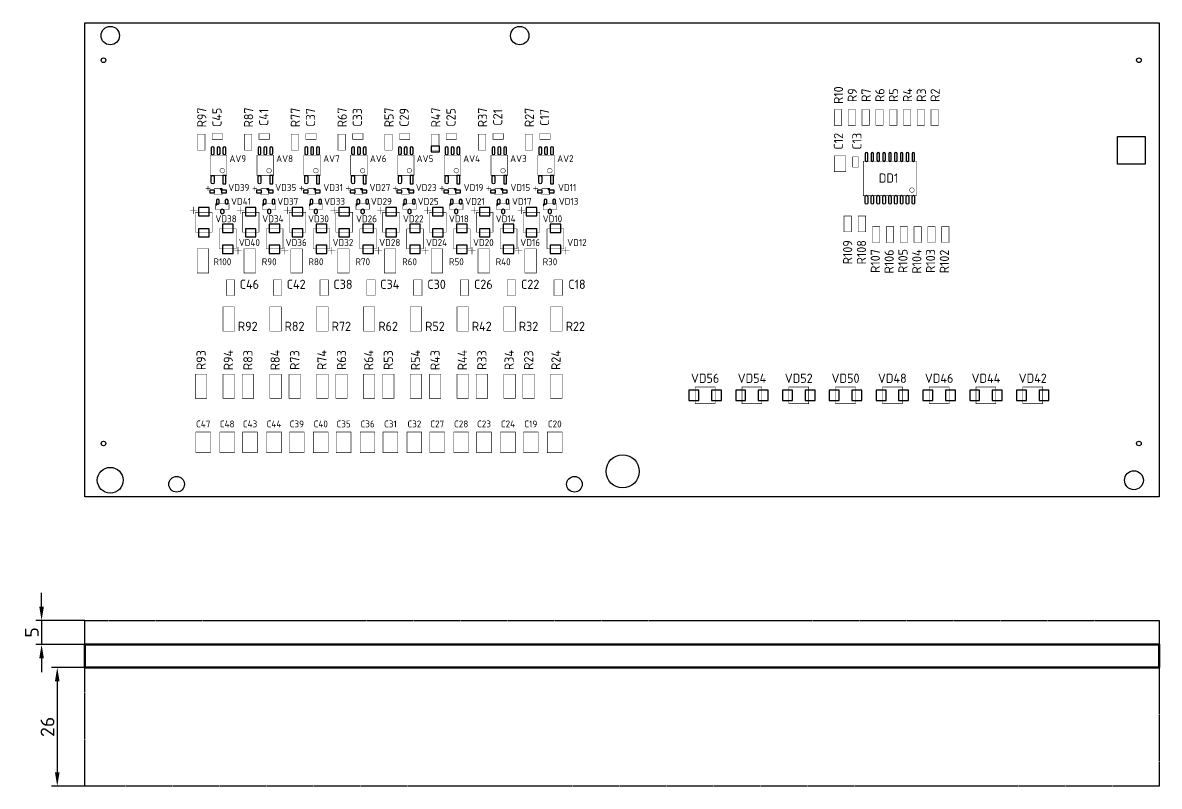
# Model space of a CAD drawing. Header units: millimetres. Extents: x -16 to 800, y -58 to 679.
# Drawn here: x 318.9 to 565.7, y -58 to 107.7 of the extents above; entities that cross this region are included whole.
import ezdxf
from ezdxf.enums import TextEntityAlignment as Align

# ---------------------------------------------------------------- set-up
doc = ezdxf.new("R2010")
doc.units = ezdxf.units.MM
doc.linetypes.add('Тип линии1', pattern=[10, 5, 0, 5])
for name, color, linetype in [('BG_OUTLINE', 7, 'Continuous'), ('PG_ASSEMBLY_BOTTOM', 7, 'Continuous'), ('PIN_BOTTOM', 7, 'Continuous'), ('RD_ASSEMBLY_BOTTOM', 7, 'Continuous'), ('РАЗМЕРЫ', 7, 'Continuous')]:
    doc.layers.add(name, color=color, linetype=linetype)
doc.styles.get("Standard").update_dxf_attribs({"font": 'txt.shx'})
doc.styles.add('ГОСТ 2.304', font='CS_Gost2304.shx')
doc.dimstyles.new('ЕСКД', dxfattribs={"dimscale": 0, "dimtxt": 3, "dimasz": 3, "dimexe": 1.25, "dimexo": 0, "dimtad": 1, "dimtoh": 1, "dimdec": 3, "dimrnd": 0.5, "dimtxsty": 'ГОСТ 2.304', "dimcen": 5, "dimadec": 3, "dimazin": 2, "dimtfac": 0.75, "dimtdec": 4, "dimtmove": 1, "dimatfit": 3, "dimfxl": 1, "dimtolj": 1, "dimarcsym": 0})

# ---------------------------------------------------------------- blocks, each defined once
blk = doc.blocks.new('*D427')
at = {"layer": 'Defpoints', "color": 0}
for p in [(332.4, -22), (323, -27.2), (332.4, -27.2)]:
    blk.add_point(p, dxfattribs=at)
at = {"layer": 'РАЗМЕРЫ', "color": 0, "lineweight": -2}
for p, q in [((323, -19), (323, -16)), ((332.4, -22), (321.75, -22)), ((323, -22), (323, -27.2)), ((332.4, -27.2), (321.75, -27.2)), ((323, -30.2), (323, -33.2))]:
    blk.add_line(p, q, dxfattribs=at)
at = {"layer": 'РАЗМЕРЫ', "color": 0}
for points in [[(322.5, -19), (323.5, -19), (323, -22)], [(323.5, -30.2), (322.5, -30.2), (323, -27.2)]]:
    blk.add_solid(points, dxfattribs=at)
at = {"layer": 'РАЗМЕРЫ', "color": 0, "insert": (320.88, -24.6), "char_height": 3, "attachment_point": 5, "rotation": 90}
blk.add_mtext('\\A1;5', dxfattribs=at)
blk = doc.blocks.new('*D428')
at = {"layer": 'Defpoints', "color": 0}
for p in [(332.4, -32.2), (326.4, -58), (332.4, -58)]:
    blk.add_point(p, dxfattribs=at)
at = {"layer": 'РАЗМЕРЫ', "color": 0, "lineweight": -2}
for p, q in [((332.4, -32.2), (325.15, -32.2)), ((326.4, -35.2), (326.4, -55)), ((332.4, -58), (325.15, -58))]:
    blk.add_line(p, q, dxfattribs=at)
at = {"layer": 'РАЗМЕРЫ', "color": 0}
for points in [[(326.9, -35.2), (325.9, -35.2), (326.4, -32.2)], [(325.9, -55), (326.9, -55), (326.4, -58)]]:
    blk.add_solid(points, dxfattribs=at)
at = {"layer": 'РАЗМЕРЫ', "color": 0, "insert": (324.28, -45.1), "char_height": 3, "attachment_point": 5, "rotation": 90}
blk.add_mtext('\\A1;26', dxfattribs=at)

msp = doc.modelspace()

# ---------------------------------------------------------------- linework, layer by layer
at = {"layer": 'BG_OUTLINE'}
msp.add_lwpolyline([(332.4, 107.72), (565.65, 107.72), (565.65, 4.85), (332.4, 4.85)], close=True, dxfattribs=at)
at = {"layer": 'BG_OUTLINE', "linetype": 'Тип линии1'}
msp.add_lwpolyline([(332.4, -22), (565.65, -22), (565.65, -58), (332.4, -58)], close=True, dxfattribs=at)
at = {"layer": 'BG_OUTLINE', "lineweight": 50}
msp.add_lwpolyline([(332.4, -27.2), (565.65, -27.2), (565.65, -32.2), (332.4, -32.2)], close=True, dxfattribs=at)
at = {"layer": 'PG_ASSEMBLY_BOTTOM'}
for points, const_width in [([(496.7, 88.905), (495.1, 88.905), (495.1, 85.455), (496.7, 85.455), (496.7, 88.905)], 0.1), ([(499.7, 88.905), (498.1, 88.905), (498.1, 85.455), (499.7, 85.455), (499.7, 88.905)], 0.1), ([(502.7, 88.905), (501.1, 88.905), (501.1, 85.455), (502.7, 85.455), (502.7, 88.905)], 0.1), ([(505.7, 88.905), (504.1, 88.905), (504.1, 85.455), (505.7, 85.455), (505.7, 88.905)], 0.1), ([(508.7, 88.905), (507.1, 88.905), (507.1, 85.455), (508.7, 85.455), (508.7, 88.905)], 0.1), ([(511.7, 88.905), (510.1, 88.905), (510.1, 85.455), (511.7, 85.455), (511.7, 88.905)], 0.1), ([(514.7, 88.905), (513.1, 88.905), (513.1, 85.455), (514.7, 85.455), (514.7, 88.905)], 0.1), ([(517.7, 88.905), (516.1, 88.905), (516.1, 85.455), (517.7, 85.455), (517.7, 88.905)], 0.1), ([(356.869, 80.065), (358.469, 80.065), (358.469, 83.515), (356.869, 83.515), (356.869, 80.065)], 0.1), ([(360.044, 83.665), (360.044, 82.415), (362.294, 82.415), (362.294, 83.665), (360.044, 83.665)], 0.1), ([(367.029, 80.065), (368.629, 80.065), (368.629, 83.515), (367.029, 83.515), (367.029, 80.065)], 0.1), ([(370.204, 83.665), (370.204, 82.415), (372.454, 82.415), (372.454, 83.665), (370.204, 83.665)], 0.1), ([(377.189, 80.065), (378.789, 80.065), (378.789, 83.515), (377.189, 83.515), (377.189, 80.065)], 0.1), ([(380.364, 83.665), (380.364, 82.415), (382.614, 82.415), (382.614, 83.665), (380.364, 83.665)], 0.1), ([(387.349, 80.065), (388.949, 80.065), (388.949, 83.515), (387.349, 83.515), (387.349, 80.065)], 0.1), ([(390.524, 83.665), (390.524, 82.415), (392.774, 82.415), (392.774, 83.665), (390.524, 83.665)], 0.1), ([(397.509, 80.065), (399.109, 80.065), (399.109, 83.515), (397.509, 83.515), (397.509, 80.065)], 0.1), ([(400.684, 83.665), (400.684, 82.415), (402.934, 82.415), (402.934, 83.665), (400.684, 83.665)], 0.1), ([(407.669, 80.065), (409.269, 80.065), (409.269, 83.515), (407.669, 83.515), (407.669, 80.065)], 0.1), ([(410.844, 83.665), (410.844, 82.415), (413.094, 82.415), (413.094, 83.665), (410.844, 83.665)], 0.1), ([(417.829, 80.065), (419.429, 80.065), (419.429, 83.515), (417.829, 83.515), (417.829, 80.065)], 0.1), ([(421.004, 83.665), (421.004, 82.415), (423.254, 82.415), (423.254, 83.665), (421.004, 83.665)], 0.1), ([(427.989, 80.065), (429.589, 80.065), (429.589, 83.515), (427.989, 83.515), (427.989, 80.065)], 0.1), ([(431.164, 83.665), (431.164, 82.415), (433.414, 82.415), (433.414, 83.665), (431.164, 83.665)], 0.1), ([(359.619, 74.59), (363.219, 74.59), (363.219, 78.99), (359.619, 78.99), (359.619, 74.59)], 0.1), ([(369.779, 74.59), (373.379, 74.59), (373.379, 78.99), (369.779, 78.99), (369.779, 74.59)], 0.1), ([(379.939, 74.59), (383.539, 74.59), (383.539, 78.99), (379.939, 78.99), (379.939, 74.59)], 0.1), ([(390.099, 74.59), (393.699, 74.59), (393.699, 78.99), (390.099, 78.99), (390.099, 74.59)], 0.1), ([(400.259, 74.59), (403.859, 74.59), (403.859, 78.99), (400.259, 78.99), (400.259, 74.59)], 0.1), ([(410.419, 74.59), (414.019, 74.59), (414.019, 78.99), (410.419, 78.99), (410.419, 74.59)], 0.1), ([(420.579, 74.59), (424.179, 74.59), (424.179, 78.99), (420.579, 78.99), (420.579, 74.59)], 0.1), ([(430.739, 74.59), (434.339, 74.59), (434.339, 78.99), (430.739, 78.99), (430.739, 74.59)], 0.1), ([(495.1, 75.39), (497.6, 75.39), (497.6, 78.84), (495.1, 78.84), (495.1, 75.39)], 0.1), ([(499.1, 76.35), (500.35, 76.35), (500.35, 78.6), (499.1, 78.6), (499.1, 76.35)], 0.1), ([(501.405, 70.185), (512.955, 70.185), (512.955, 77.685), (501.405, 77.685), (501.405, 70.185)], 0.1), ([(359.63, 71.773), (358.63, 71.773)], 0.1), ([(359.13, 72.273), (359.13, 71.273)], 0.1), ([(360.48, 71.698), (360.48, 70.448), (362.18, 70.448), (362.18, 71.698), (360.48, 71.698)], 0.1), ([(369.79, 71.773), (368.79, 71.773)], 0.1), ([(369.29, 72.273), (369.29, 71.273)], 0.1), ([(370.64, 71.698), (370.64, 70.448), (372.34, 70.448), (372.34, 71.698), (370.64, 71.698)], 0.1), ([(379.95, 71.773), (378.95, 71.773)], 0.1), ([(379.45, 72.273), (379.45, 71.273)], 0.1), ([(380.8, 71.698), (380.8, 70.448), (382.5, 70.448), (382.5, 71.698), (380.8, 71.698)], 0.1), ([(390.11, 71.773), (389.11, 71.773)], 0.1), ([(389.61, 72.273), (389.61, 71.273)], 0.1), ([(390.96, 71.698), (390.96, 70.448), (392.66, 70.448), (392.66, 71.698), (390.96, 71.698)], 0.1), ([(400.27, 71.773), (399.27, 71.773)], 0.1), ([(399.77, 72.273), (399.77, 71.273)], 0.1), ([(401.12, 71.698), (401.12, 70.448), (402.82, 70.448), (402.82, 71.698), (401.12, 71.698)], 0.1), ([(410.43, 71.773), (409.43, 71.773)], 0.1), ([(409.93, 72.273), (409.93, 71.273)], 0.1), ([(411.28, 71.698), (411.28, 70.448), (412.98, 70.448), (412.98, 71.698), (411.28, 71.698)], 0.1), ([(420.59, 71.773), (419.59, 71.773)], 0.1), ([(420.09, 72.273), (420.09, 71.273)], 0.1), ([(421.44, 71.698), (421.44, 70.448), (423.14, 70.448), (423.14, 71.698), (421.44, 71.698)], 0.1), ([(430.75, 71.773), (429.75, 71.773)], 0.1), ([(430.25, 72.273), (430.25, 71.273)], 0.1), ([(431.6, 71.698), (431.6, 70.448), (433.3, 70.448), (433.3, 71.698), (431.6, 71.698)], 0.1), ([(356.83, 67.02), (355.23, 67.02)], 0.1), ([(356.03, 66.22), (356.03, 67.82)], 0.1), ([(360.042, 66.582), (356.418, 66.582), (356.418, 62.258), (360.042, 62.258), (360.042, 66.582)], 0.1), ([(360.78, 67.17), (363.68, 67.17), (363.68, 68.47), (360.78, 68.47), (360.78, 67.17)], 0.1), ([(360.93, 68.42), (360.83, 68.32)], 0.1), ([(361.03, 68.42), (360.83, 68.22)], 0.1), ([(361.13, 68.42), (360.83, 68.12)], 0.1), ([(361.23, 68.42), (360.83, 68.02)], 0.1), ([(361.33, 68.42), (360.83, 67.92)], 0.1), ([(366.99, 67.02), (365.39, 67.02)], 0.1), ([(366.19, 66.22), (366.19, 67.82)], 0.1), ([(370.202, 66.582), (366.578, 66.582), (366.578, 62.258), (370.202, 62.258), (370.202, 66.582)], 0.1), ([(370.94, 67.17), (373.84, 67.17), (373.84, 68.47), (370.94, 68.47), (370.94, 67.17)], 0.1), ([(371.09, 68.42), (370.99, 68.32)], 0.1), ([(371.19, 68.42), (370.99, 68.22)], 0.1), ([(371.29, 68.42), (370.99, 68.12)], 0.1), ([(371.39, 68.42), (370.99, 68.02)], 0.1), ([(371.49, 68.42), (370.99, 67.92)], 0.1), ([(377.15, 67.02), (375.55, 67.02)], 0.1), ([(376.35, 66.22), (376.35, 67.82)], 0.1), ([(380.362, 66.582), (376.738, 66.582), (376.738, 62.258), (380.362, 62.258), (380.362, 66.582)], 0.1), ([(381.1, 67.17), (384, 67.17), (384, 68.47), (381.1, 68.47), (381.1, 67.17)], 0.1), ([(381.25, 68.42), (381.15, 68.32)], 0.1), ([(381.35, 68.42), (381.15, 68.22)], 0.1), ([(381.45, 68.42), (381.15, 68.12)], 0.1), ([(381.55, 68.42), (381.15, 68.02)], 0.1), ([(381.65, 68.42), (381.15, 67.92)], 0.1), ([(387.31, 67.02), (385.71, 67.02)], 0.1), ([(386.51, 66.22), (386.51, 67.82)], 0.1), ([(390.522, 66.582), (386.898, 66.582), (386.898, 62.258), (390.522, 62.258), (390.522, 66.582)], 0.1), ([(391.26, 67.17), (394.16, 67.17), (394.16, 68.47), (391.26, 68.47), (391.26, 67.17)], 0.1), ([(391.41, 68.42), (391.31, 68.32)], 0.1), ([(391.51, 68.42), (391.31, 68.22)], 0.1), ([(391.61, 68.42), (391.31, 68.12)], 0.1), ([(391.71, 68.42), (391.31, 68.02)], 0.1), ([(391.81, 68.42), (391.31, 67.92)], 0.1), ([(397.47, 67.02), (395.87, 67.02)], 0.1), ([(396.67, 66.22), (396.67, 67.82)], 0.1), ([(400.682, 66.582), (397.058, 66.582), (397.058, 62.258), (400.682, 62.258), (400.682, 66.582)], 0.1), ([(401.42, 67.17), (404.32, 67.17), (404.32, 68.47), (401.42, 68.47), (401.42, 67.17)], 0.1), ([(401.57, 68.42), (401.47, 68.32)], 0.1), ([(401.67, 68.42), (401.47, 68.22)], 0.1), ([(401.77, 68.42), (401.47, 68.12)], 0.1), ([(401.87, 68.42), (401.47, 68.02)], 0.1), ([(401.97, 68.42), (401.47, 67.92)], 0.1), ([(407.63, 67.02), (406.03, 67.02)], 0.1), ([(406.83, 66.22), (406.83, 67.82)], 0.1), ([(410.842, 66.582), (407.218, 66.582), (407.218, 62.258), (410.842, 62.258), (410.842, 66.582)], 0.1), ([(411.58, 67.17), (414.48, 67.17), (414.48, 68.47), (411.58, 68.47), (411.58, 67.17)], 0.1), ([(411.73, 68.42), (411.63, 68.32)], 0.1), ([(411.83, 68.42), (411.63, 68.22)], 0.1), ([(411.93, 68.42), (411.63, 68.12)], 0.1), ([(412.03, 68.42), (411.63, 68.02)], 0.1), ([(412.13, 68.42), (411.63, 67.92)], 0.1), ([(417.79, 67.02), (416.19, 67.02)], 0.1), ([(416.99, 66.22), (416.99, 67.82)], 0.1), ([(421.002, 66.582), (417.378, 66.582), (417.378, 62.258), (421.002, 62.258), (421.002, 66.582)], 0.1), ([(421.74, 67.17), (424.64, 67.17), (424.64, 68.47), (421.74, 68.47), (421.74, 67.17)], 0.1), ([(421.89, 68.42), (421.79, 68.32)], 0.1), ([(421.99, 68.42), (421.79, 68.22)], 0.1), ([(422.09, 68.42), (421.79, 68.12)], 0.1), ([(422.19, 68.42), (421.79, 68.02)], 0.1), ([(422.29, 68.42), (421.79, 67.92)], 0.1), ([(427.95, 67.02), (426.35, 67.02)], 0.1), ([(427.15, 66.22), (427.15, 67.82)], 0.1), ([(431.162, 66.582), (427.538, 66.582), (427.538, 62.258), (431.162, 62.258), (431.162, 66.582)], 0.1), ([(431.9, 67.17), (434.8, 67.17), (434.8, 68.47), (431.9, 68.47), (431.9, 67.17)], 0.1), ([(432.05, 68.42), (431.95, 68.32)], 0.1), ([(432.15, 68.42), (431.95, 68.22)], 0.1), ([(432.25, 68.42), (431.95, 68.12)], 0.1), ([(432.35, 68.42), (431.95, 68.02)], 0.1), ([(432.45, 68.42), (431.95, 67.92)], 0.1), ([(497.204, 62.325), (498.804, 62.325), (498.804, 65.775), (497.204, 65.775), (497.204, 62.325)], 0.1), ([(500.3, 62.325), (501.9, 62.325), (501.9, 65.775), (500.3, 65.775), (500.3, 62.325)], 0.1), ([(361.618, 58.658), (365.242, 58.658), (365.242, 62.982), (361.618, 62.982), (361.618, 58.658)], 0.1), ([(371.778, 58.658), (375.402, 58.658), (375.402, 62.982), (371.778, 62.982), (371.778, 58.658)], 0.1), ([(381.938, 58.658), (385.562, 58.658), (385.562, 62.982), (381.938, 62.982), (381.938, 58.658)], 0.1), ([(392.098, 58.658), (395.722, 58.658), (395.722, 62.982), (392.098, 62.982), (392.098, 58.658)], 0.1), ([(402.258, 58.658), (405.882, 58.658), (405.882, 62.982), (402.258, 62.982), (402.258, 58.658)], 0.1), ([(412.418, 58.658), (416.042, 58.658), (416.042, 62.982), (412.418, 62.982), (412.418, 58.658)], 0.1), ([(422.578, 58.658), (426.202, 58.658), (426.202, 62.982), (422.578, 62.982), (422.578, 58.658)], 0.1), ([(432.738, 58.658), (436.362, 58.658), (436.362, 62.982), (432.738, 62.982), (432.738, 58.658)], 0.1), ([(503.4, 60), (505, 60), (505, 63.45), (503.4, 63.45), (503.4, 60)], 0.1), ([(506.4, 60), (508, 60), (508, 63.45), (506.4, 63.45), (506.4, 60)], 0.1), ([(509.4, 60), (511, 60), (511, 63.45), (509.4, 63.45), (509.4, 60)], 0.1), ([(512.4, 60), (514, 60), (514, 63.45), (512.4, 63.45), (512.4, 60)], 0.1), ([(515.4, 60), (517, 60), (517, 63.45), (515.4, 63.45), (515.4, 60)], 0.1), ([(518.4, 60), (520, 60), (520, 63.45), (518.4, 63.45), (518.4, 60)], 0.1), ([(356.78, 53.395), (359.28, 53.395), (359.28, 58.645), (356.78, 58.645), (356.78, 53.395)], 0.1), ([(364.83, 58.22), (366.43, 58.22)], 0.1), ([(365.63, 59.02), (365.63, 57.42)], 0.1), ([(366.94, 53.395), (369.44, 53.395), (369.44, 58.645), (366.94, 58.645), (366.94, 53.395)], 0.1), ([(374.99, 58.22), (376.59, 58.22)], 0.1), ([(375.79, 59.02), (375.79, 57.42)], 0.1), ([(377.1, 53.395), (379.6, 53.395), (379.6, 58.645), (377.1, 58.645), (377.1, 53.395)], 0.1), ([(385.15, 58.22), (386.75, 58.22)], 0.1), ([(385.95, 59.02), (385.95, 57.42)], 0.1), ([(387.26, 53.395), (389.76, 53.395), (389.76, 58.645), (387.26, 58.645), (387.26, 53.395)], 0.1), ([(395.31, 58.22), (396.91, 58.22)], 0.1), ([(396.11, 59.02), (396.11, 57.42)], 0.1), ([(397.42, 53.395), (399.92, 53.395), (399.92, 58.645), (397.42, 58.645), (397.42, 53.395)], 0.1), ([(405.47, 58.22), (407.07, 58.22)], 0.1), ([(406.27, 59.02), (406.27, 57.42)], 0.1), ([(407.58, 53.395), (410.08, 53.395), (410.08, 58.645), (407.58, 58.645), (407.58, 53.395)], 0.1), ([(415.63, 58.22), (417.23, 58.22)], 0.1), ([(416.43, 59.02), (416.43, 57.42)], 0.1), ([(417.74, 53.395), (420.24, 53.395), (420.24, 58.645), (417.74, 58.645), (417.74, 53.395)], 0.1), ([(425.79, 58.22), (427.39, 58.22)], 0.1), ([(426.59, 59.02), (426.59, 57.42)], 0.1), ([(427.9, 53.395), (430.4, 53.395), (430.4, 58.645), (427.9, 58.645), (427.9, 53.395)], 0.1), ([(435.95, 58.22), (437.55, 58.22)], 0.1), ([(436.75, 59.02), (436.75, 57.42)], 0.1), ([(363.13, 48.52), (364.93, 48.52), (364.93, 51.92), (363.13, 51.92), (363.13, 48.52)], 0.12), ([(373.29, 48.52), (375.09, 48.52), (375.09, 51.92), (373.29, 51.92), (373.29, 48.52)], 0.12), ([(383.45, 48.52), (385.25, 48.52), (385.25, 51.92), (383.45, 51.92), (383.45, 48.52)], 0.12), ([(393.61, 48.52), (395.41, 48.52), (395.41, 51.92), (393.61, 51.92), (393.61, 48.52)], 0.12), ([(403.77, 48.52), (405.57, 48.52), (405.57, 51.92), (403.77, 51.92), (403.77, 48.52)], 0.12), ([(413.93, 48.52), (415.73, 48.52), (415.73, 51.92), (413.93, 51.92), (413.93, 48.52)], 0.12), ([(424.09, 48.52), (425.89, 48.52), (425.89, 51.92), (424.09, 51.92), (424.09, 48.52)], 0.12), ([(434.25, 48.52), (436.05, 48.52), (436.05, 51.92), (434.25, 51.92), (434.25, 48.52)], 0.12), ([(362.38, 40.795), (364.88, 40.795), (364.88, 46.045), (362.38, 46.045), (362.38, 40.795)], 0.1), ([(372.54, 40.795), (375.04, 40.795), (375.04, 46.045), (372.54, 46.045), (372.54, 40.795)], 0.1), ([(382.7, 40.795), (385.2, 40.795), (385.2, 46.045), (382.7, 46.045), (382.7, 40.795)], 0.1), ([(392.86, 40.795), (395.36, 40.795), (395.36, 46.045), (392.86, 46.045), (392.86, 40.795)], 0.1), ([(403.02, 40.795), (405.52, 40.795), (405.52, 46.045), (403.02, 46.045), (403.02, 40.795)], 0.1), ([(413.18, 40.795), (415.68, 40.795), (415.68, 46.045), (413.18, 46.045), (413.18, 40.795)], 0.1), ([(423.34, 40.795), (425.84, 40.795), (425.84, 46.045), (423.34, 46.045), (423.34, 40.795)], 0.1), ([(433.5, 40.795), (436, 40.795), (436, 46.045), (433.5, 46.045), (433.5, 40.795)], 0.1), ([(356.38, 26.195), (358.88, 26.195), (358.88, 31.445), (356.38, 31.445), (356.38, 26.195)], 0.1), ([(364.88, 31.445), (362.38, 31.445), (362.38, 26.195), (364.88, 26.195), (364.88, 31.445)], 0.1), ([(366.54, 26.195), (369.04, 26.195), (369.04, 31.445), (366.54, 31.445), (366.54, 26.195)], 0.1), ([(375.04, 31.445), (372.54, 31.445), (372.54, 26.195), (375.04, 26.195), (375.04, 31.445)], 0.1), ([(376.7, 26.195), (379.2, 26.195), (379.2, 31.445), (376.7, 31.445), (376.7, 26.195)], 0.1), ([(385.2, 31.445), (382.7, 31.445), (382.7, 26.195), (385.2, 26.195), (385.2, 31.445)], 0.1), ([(386.86, 26.195), (389.36, 26.195), (389.36, 31.445), (386.86, 31.445), (386.86, 26.195)], 0.1), ([(395.36, 31.445), (392.86, 31.445), (392.86, 26.195), (395.36, 26.195), (395.36, 31.445)], 0.1), ([(397.02, 26.195), (399.52, 26.195), (399.52, 31.445), (397.02, 31.445), (397.02, 26.195)], 0.1), ([(405.52, 31.445), (403.02, 31.445), (403.02, 26.195), (405.52, 26.195), (405.52, 31.445)], 0.1), ([(407.18, 26.195), (409.68, 26.195), (409.68, 31.445), (407.18, 31.445), (407.18, 26.195)], 0.1), ([(415.68, 31.445), (413.18, 31.445), (413.18, 26.195), (415.68, 26.195), (415.68, 31.445)], 0.1), ([(417.34, 26.195), (419.84, 26.195), (419.84, 31.445), (417.34, 31.445), (417.34, 26.195)], 0.1), ([(425.84, 31.445), (423.34, 31.445), (423.34, 26.195), (425.84, 26.195), (425.84, 31.445)], 0.1), ([(427.5, 26.195), (430, 26.195), (430, 31.445), (427.5, 31.445), (427.5, 26.195)], 0.1), ([(436, 31.445), (433.5, 31.445), (433.5, 26.195), (436, 26.195), (436, 31.445)], 0.1), ([(464.901, 28.665), (464.901, 25.045), (469.217, 25.045), (469.217, 28.665), (464.901, 28.665)], 0.1), ([(475.061, 28.665), (475.061, 25.045), (479.377, 25.045), (479.377, 28.665), (475.061, 28.665)], 0.1), ([(485.221, 28.665), (485.221, 25.045), (489.537, 25.045), (489.537, 28.665), (485.221, 28.665)], 0.1), ([(495.381, 28.665), (495.381, 25.045), (499.697, 25.045), (499.697, 28.665), (495.381, 28.665)], 0.1), ([(505.541, 28.665), (505.541, 25.045), (509.857, 25.045), (509.857, 28.665), (505.541, 28.665)], 0.1), ([(515.701, 28.665), (515.701, 25.045), (520.017, 25.045), (520.017, 28.665), (515.701, 28.665)], 0.1), ([(525.861, 28.665), (525.861, 25.045), (530.177, 25.045), (530.177, 28.665), (525.861, 28.665)], 0.1), ([(536.021, 28.665), (536.021, 25.045), (540.337, 25.045), (540.337, 28.665), (536.021, 28.665)], 0.1), ([(356.484, 14.4), (359.684, 14.4), (359.684, 18.9), (356.484, 18.9), (356.484, 14.4)], 0.1), ([(361.684, 14.4), (364.884, 14.4), (364.884, 18.9), (361.684, 18.9), (361.684, 14.4)], 0.1), ([(366.644, 14.4), (369.844, 14.4), (369.844, 18.9), (366.644, 18.9), (366.644, 14.4)], 0.1), ([(371.844, 14.4), (375.044, 14.4), (375.044, 18.9), (371.844, 18.9), (371.844, 14.4)], 0.1), ([(376.804, 14.4), (380.004, 14.4), (380.004, 18.9), (376.804, 18.9), (376.804, 14.4)], 0.1), ([(382.004, 14.4), (385.204, 14.4), (385.204, 18.9), (382.004, 18.9), (382.004, 14.4)], 0.1), ([(386.964, 14.4), (390.164, 14.4), (390.164, 18.9), (386.964, 18.9), (386.964, 14.4)], 0.1), ([(392.164, 14.4), (395.364, 14.4), (395.364, 18.9), (392.164, 18.9), (392.164, 14.4)], 0.1), ([(397.124, 14.4), (400.324, 14.4), (400.324, 18.9), (397.124, 18.9), (397.124, 14.4)], 0.1), ([(402.324, 14.4), (405.524, 14.4), (405.524, 18.9), (402.324, 18.9), (402.324, 14.4)], 0.1), ([(407.284, 14.4), (410.484, 14.4), (410.484, 18.9), (407.284, 18.9), (407.284, 14.4)], 0.1), ([(412.484, 14.4), (415.684, 14.4), (415.684, 18.9), (412.484, 18.9), (412.484, 14.4)], 0.1), ([(417.444, 14.4), (420.644, 14.4), (420.644, 18.9), (417.444, 18.9), (417.444, 14.4)], 0.1), ([(422.644, 14.4), (425.844, 14.4), (425.844, 18.9), (422.644, 18.9), (422.644, 14.4)], 0.1), ([(427.604, 14.4), (430.804, 14.4), (430.804, 18.9), (427.604, 18.9), (427.604, 14.4)], 0.1), ([(432.804, 14.4), (436.004, 14.4), (436.004, 18.9), (432.804, 18.9), (432.804, 14.4)], 0.1)]:
    msp.add_lwpolyline(points, dxfattribs=dict(at, const_width=const_width))
for points in [[(562.604, 77.05), (556.604, 77.05), (556.604, 83.05), (562.604, 83.05)], [(362.18, 71.698), (361.755, 71.698), (362.18, 71.273)], [(372.34, 71.698), (371.915, 71.698), (372.34, 71.273)], [(382.5, 71.698), (382.075, 71.698), (382.5, 71.273)], [(392.66, 71.698), (392.235, 71.698), (392.66, 71.273)], [(402.82, 71.698), (402.395, 71.698), (402.82, 71.273)], [(412.98, 71.698), (412.555, 71.698), (412.98, 71.273)], [(423.14, 71.698), (422.715, 71.698), (423.14, 71.273)], [(433.3, 71.698), (432.875, 71.698), (433.3, 71.273)]]:
    msp.add_lwpolyline(points, close=True, dxfattribs=at)
at = {"layer": 'PG_ASSEMBLY_BOTTOM', "const_width": 0.1}
for points in [[(362.219, 75.115, 1), (362.219, 76.115, 1), (362.219, 75.115)], [(372.379, 75.115, 1), (372.379, 76.115, 1), (372.379, 75.115)], [(382.539, 75.115, 1), (382.539, 76.115, 1), (382.539, 75.115)], [(392.699, 75.115, 1), (392.699, 76.115, 1), (392.699, 75.115)], [(402.859, 75.115, 1), (402.859, 76.115, 1), (402.859, 75.115)], [(413.019, 75.115, 1), (413.019, 76.115, 1), (413.019, 75.115)], [(423.179, 75.115, 1), (423.179, 76.115, 1), (423.179, 75.115)], [(433.339, 75.115, 1), (433.339, 76.115, 1), (433.339, 75.115)], [(511.955, 70.898, 1), (511.955, 71.897, 1), (511.955, 70.898)]]:
    msp.add_lwpolyline(points, format="xyb", dxfattribs=at)
at = {"layer": 'PIN_BOTTOM'}
for points in [[(360.469, 79.335), (360.469, 80.495, 1), (359.829, 80.495), (359.829, 79.335, 1)], [(361.739, 79.335), (361.739, 80.495, 1), (361.099, 80.495), (361.099, 79.335, 1)], [(363.009, 79.335), (363.009, 80.495, 1), (362.369, 80.495), (362.369, 79.335, 1)], [(370.629, 79.335), (370.629, 80.495, 1), (369.989, 80.495), (369.989, 79.335, 1)], [(371.899, 79.335), (371.899, 80.495, 1), (371.259, 80.495), (371.259, 79.335, 1)], [(373.169, 79.335), (373.169, 80.495, 1), (372.529, 80.495), (372.529, 79.335, 1)], [(380.789, 79.335), (380.789, 80.495, 1), (380.149, 80.495), (380.149, 79.335, 1)], [(382.059, 79.335), (382.059, 80.495, 1), (381.419, 80.495), (381.419, 79.335, 1)], [(383.329, 79.335), (383.329, 80.495, 1), (382.689, 80.495), (382.689, 79.335, 1)], [(390.949, 79.335), (390.949, 80.495, 1), (390.309, 80.495), (390.309, 79.335, 1)], [(392.219, 79.335), (392.219, 80.495, 1), (391.579, 80.495), (391.579, 79.335, 1)], [(393.489, 79.335), (393.489, 80.495, 1), (392.849, 80.495), (392.849, 79.335, 1)], [(401.109, 79.335), (401.109, 80.495, 1), (400.469, 80.495), (400.469, 79.335, 1)], [(402.379, 79.335), (402.379, 80.495, 1), (401.739, 80.495), (401.739, 79.335, 1)], [(403.649, 79.335), (403.649, 80.495, 1), (403.009, 80.495), (403.009, 79.335, 1)], [(411.269, 79.335), (411.269, 80.495, 1), (410.629, 80.495), (410.629, 79.335, 1)], [(412.539, 79.335), (412.539, 80.495, 1), (411.899, 80.495), (411.899, 79.335, 1)], [(413.809, 79.335), (413.809, 80.495, 1), (413.169, 80.495), (413.169, 79.335, 1)], [(421.429, 79.335), (421.429, 80.495, 1), (420.789, 80.495), (420.789, 79.335, 1)], [(422.699, 79.335), (422.699, 80.495, 1), (422.059, 80.495), (422.059, 79.335, 1)], [(423.969, 79.335), (423.969, 80.495, 1), (423.329, 80.495), (423.329, 79.335, 1)], [(431.589, 79.335), (431.589, 80.495, 1), (430.949, 80.495), (430.949, 79.335, 1)], [(432.859, 79.335), (432.859, 80.495, 1), (432.219, 80.495), (432.219, 79.335, 1)], [(434.129, 79.335), (434.129, 80.495, 1), (433.489, 80.495), (433.489, 79.335, 1)], [(502.375, 77.88), (502.375, 79.28, 1), (501.825, 79.28), (501.825, 77.88, 1)], [(503.645, 77.88), (503.645, 79.28, 1), (503.095, 79.28), (503.095, 77.88, 1)], [(504.915, 77.88), (504.915, 79.28, 1), (504.365, 79.28), (504.365, 77.88, 1)], [(506.185, 77.88), (506.185, 79.28, 1), (505.635, 79.28), (505.635, 77.88, 1)], [(507.455, 77.88), (507.455, 79.28, 1), (506.905, 79.28), (506.905, 77.88, 1)], [(508.725, 77.88), (508.725, 79.28, 1), (508.175, 79.28), (508.175, 77.88, 1)], [(509.995, 77.88), (509.995, 79.28, 1), (509.445, 79.28), (509.445, 77.88, 1)], [(511.265, 77.88), (511.265, 79.28, 1), (510.715, 79.28), (510.715, 77.88, 1)], [(512.535, 77.88), (512.535, 79.28, 1), (511.985, 79.28), (511.985, 77.88, 1)], [(359.829, 73.085), (359.829, 74.245, -1), (360.469, 74.245), (360.469, 73.085, -1)], [(369.989, 73.085), (369.989, 74.245, -1), (370.629, 74.245), (370.629, 73.085, -1)], [(380.149, 73.085), (380.149, 74.245, -1), (380.789, 74.245), (380.789, 73.085, -1)], [(390.309, 73.085), (390.309, 74.245, -1), (390.949, 74.245), (390.949, 73.085, -1)], [(400.469, 73.085), (400.469, 74.245, -1), (401.109, 74.245), (401.109, 73.085, -1)], [(410.629, 73.085), (410.629, 74.245, -1), (411.269, 74.245), (411.269, 73.085, -1)], [(420.789, 73.085), (420.789, 74.245, -1), (421.429, 74.245), (421.429, 73.085, -1)], [(430.949, 73.085), (430.949, 74.245, -1), (431.589, 74.245), (431.589, 73.085, -1)], [(361.58, 68.645), (361.58, 69.145, 1), (360.98, 69.145), (360.98, 68.645, 1)], [(363.48, 68.645), (363.48, 69.145, 1), (362.88, 69.145), (362.88, 68.645, 1)], [(371.74, 68.645), (371.74, 69.145, 1), (371.14, 69.145), (371.14, 68.645, 1)], [(373.64, 68.645), (373.64, 69.145, 1), (373.04, 69.145), (373.04, 68.645, 1)], [(381.9, 68.645), (381.9, 69.145, 1), (381.3, 69.145), (381.3, 68.645, 1)], [(383.8, 68.645), (383.8, 69.145, 1), (383.2, 69.145), (383.2, 68.645, 1)], [(392.06, 68.645), (392.06, 69.145, 1), (391.46, 69.145), (391.46, 68.645, 1)], [(393.96, 68.645), (393.96, 69.145, 1), (393.36, 69.145), (393.36, 68.645, 1)], [(402.22, 68.645), (402.22, 69.145, 1), (401.62, 69.145), (401.62, 68.645, 1)], [(404.12, 68.645), (404.12, 69.145, 1), (403.52, 69.145), (403.52, 68.645, 1)], [(412.38, 68.645), (412.38, 69.145, 1), (411.78, 69.145), (411.78, 68.645, 1)], [(414.28, 68.645), (414.28, 69.145, 1), (413.68, 69.145), (413.68, 68.645, 1)], [(422.54, 68.645), (422.54, 69.145, 1), (421.94, 69.145), (421.94, 68.645, 1)], [(424.44, 68.645), (424.44, 69.145, 1), (423.84, 69.145), (423.84, 68.645, 1)], [(432.7, 68.645), (432.7, 69.145, 1), (432.1, 69.145), (432.1, 68.645, 1)], [(434.6, 68.645), (434.6, 69.145, 1), (434, 69.145), (434, 68.645, 1)], [(501.825, 68.59), (501.825, 69.99, -1), (502.375, 69.99), (502.375, 68.59, -1)], [(503.095, 68.59), (503.095, 69.99, -1), (503.645, 69.99), (503.645, 68.59, -1)], [(504.365, 68.59), (504.365, 69.99, -1), (504.915, 69.99), (504.915, 68.59, -1)], [(505.635, 68.59), (505.635, 69.99, -1), (506.185, 69.99), (506.185, 68.59, -1)], [(506.905, 68.59), (506.905, 69.99, -1), (507.455, 69.99), (507.455, 68.59, -1)], [(508.175, 68.59), (508.175, 69.99, -1), (508.725, 69.99), (508.725, 68.59, -1)], [(509.445, 68.59), (509.445, 69.99, -1), (509.995, 69.99), (509.995, 68.59, -1)], [(510.715, 68.59), (510.715, 69.99, -1), (511.265, 69.99), (511.265, 68.59, -1)], [(511.985, 68.59), (511.985, 69.99, -1), (512.535, 69.99), (512.535, 68.59, -1)], [(361.93, 66.495), (361.93, 66.995, -1), (362.53, 66.995), (362.53, 66.495, -1)], [(372.09, 66.495), (372.09, 66.995, -1), (372.69, 66.995), (372.69, 66.495, -1)], [(382.25, 66.495), (382.25, 66.995, -1), (382.85, 66.995), (382.85, 66.495, -1)], [(392.41, 66.495), (392.41, 66.995, -1), (393.01, 66.995), (393.01, 66.495, -1)], [(402.57, 66.495), (402.57, 66.995, -1), (403.17, 66.995), (403.17, 66.495, -1)], [(412.73, 66.495), (412.73, 66.995, -1), (413.33, 66.995), (413.33, 66.495, -1)], [(422.89, 66.495), (422.89, 66.995, -1), (423.49, 66.995), (423.49, 66.495, -1)], [(433.05, 66.495), (433.05, 66.995, -1), (433.65, 66.995), (433.65, 66.495, -1)]]:
    msp.add_lwpolyline(points, format="xyb", close=True, dxfattribs=at)
for points in [[(407.569, 79.715), (409.369, 79.715), (409.369, 80.915), (407.569, 80.915)], [(362.369, 72.765), (363.009, 72.765), (363.009, 74.565), (362.369, 74.565)], [(372.529, 72.765), (373.169, 72.765), (373.169, 74.565), (372.529, 74.565)], [(382.689, 72.765), (383.329, 72.765), (383.329, 74.565), (382.689, 74.565)], [(392.849, 72.765), (393.489, 72.765), (393.489, 74.565), (392.849, 74.565)], [(403.009, 72.765), (403.649, 72.765), (403.649, 74.565), (403.009, 74.565)], [(413.169, 72.765), (413.809, 72.765), (413.809, 74.565), (413.169, 74.565)], [(423.329, 72.765), (423.969, 72.765), (423.969, 74.565), (423.329, 74.565)], [(433.489, 72.765), (434.129, 72.765), (434.129, 74.565), (433.489, 74.565)], [(359.517, 71.348), (359.517, 70.798), (360.567, 70.798), (360.567, 71.348)], [(363.143, 70.798), (363.143, 71.348), (362.093, 71.348), (362.093, 70.798)], [(369.677, 71.348), (369.677, 70.798), (370.727, 70.798), (370.727, 71.348)], [(373.303, 70.798), (373.303, 71.348), (372.253, 71.348), (372.253, 70.798)], [(379.837, 71.348), (379.837, 70.798), (380.887, 70.798), (380.887, 71.348)], [(383.463, 70.798), (383.463, 71.348), (382.413, 71.348), (382.413, 70.798)], [(389.997, 71.348), (389.997, 70.798), (391.047, 70.798), (391.047, 71.348)], [(393.623, 70.798), (393.623, 71.348), (392.573, 71.348), (392.573, 70.798)], [(400.157, 71.348), (400.157, 70.798), (401.207, 70.798), (401.207, 71.348)], [(403.783, 70.798), (403.783, 71.348), (402.733, 71.348), (402.733, 70.798)], [(410.317, 71.348), (410.317, 70.798), (411.367, 70.798), (411.367, 71.348)], [(413.943, 70.798), (413.943, 71.348), (412.893, 71.348), (412.893, 70.798)], [(420.477, 71.348), (420.477, 70.798), (421.527, 70.798), (421.527, 71.348)], [(424.103, 70.798), (424.103, 71.348), (423.053, 71.348), (423.053, 70.798)], [(430.637, 71.348), (430.637, 70.798), (431.687, 70.798), (431.687, 71.348)], [(434.263, 70.798), (434.263, 71.348), (433.213, 71.348), (433.213, 70.798)], [(359.38, 67.622), (357.08, 67.622), (357.08, 65.822), (359.38, 65.822)], [(369.54, 67.622), (367.24, 67.622), (367.24, 65.822), (369.54, 65.822)], [(379.7, 67.622), (377.4, 67.622), (377.4, 65.822), (379.7, 65.822)], [(389.86, 67.622), (387.56, 67.622), (387.56, 65.822), (389.86, 65.822)], [(400.02, 67.622), (397.72, 67.622), (397.72, 65.822), (400.02, 65.822)], [(410.18, 67.622), (407.88, 67.622), (407.88, 65.822), (410.18, 65.822)], [(420.34, 67.622), (418.04, 67.622), (418.04, 65.822), (420.34, 65.822)], [(430.5, 67.622), (428.2, 67.622), (428.2, 65.822), (430.5, 65.822)], [(357.08, 61.218), (359.38, 61.218), (359.38, 63.018), (357.08, 63.018)], [(364.58, 64.022), (362.28, 64.022), (362.28, 62.222), (364.58, 62.222)], [(367.24, 61.218), (369.54, 61.218), (369.54, 63.018), (367.24, 63.018)], [(374.74, 64.022), (372.44, 64.022), (372.44, 62.222), (374.74, 62.222)], [(377.4, 61.218), (379.7, 61.218), (379.7, 63.018), (377.4, 63.018)], [(384.9, 64.022), (382.6, 64.022), (382.6, 62.222), (384.9, 62.222)], [(387.56, 61.218), (389.86, 61.218), (389.86, 63.018), (387.56, 63.018)], [(395.06, 64.022), (392.76, 64.022), (392.76, 62.222), (395.06, 62.222)], [(397.72, 61.218), (400.02, 61.218), (400.02, 63.018), (397.72, 63.018)], [(405.22, 64.022), (402.92, 64.022), (402.92, 62.222), (405.22, 62.222)], [(407.88, 61.218), (410.18, 61.218), (410.18, 63.018), (407.88, 63.018)], [(415.38, 64.022), (413.08, 64.022), (413.08, 62.222), (415.38, 62.222)], [(418.04, 61.218), (420.34, 61.218), (420.34, 63.018), (418.04, 63.018)], [(425.54, 64.022), (423.24, 64.022), (423.24, 62.222), (425.54, 62.222)], [(428.2, 61.218), (430.5, 61.218), (430.5, 63.018), (428.2, 63.018)], [(435.7, 64.022), (433.4, 64.022), (433.4, 62.222), (435.7, 62.222)], [(362.28, 57.618), (364.58, 57.618), (364.58, 59.418), (362.28, 59.418)], [(372.44, 57.618), (374.74, 57.618), (374.74, 59.418), (372.44, 59.418)], [(382.6, 57.618), (384.9, 57.618), (384.9, 59.418), (382.6, 59.418)], [(392.76, 57.618), (395.06, 57.618), (395.06, 59.418), (392.76, 59.418)], [(402.92, 57.618), (405.22, 57.618), (405.22, 59.418), (402.92, 59.418)], [(413.08, 57.618), (415.38, 57.618), (415.38, 59.418), (413.08, 59.418)], [(423.24, 57.618), (425.54, 57.618), (425.54, 59.418), (423.24, 59.418)], [(433.4, 57.618), (435.7, 57.618), (435.7, 59.418), (433.4, 59.418)], [(463.529, 27.985), (463.529, 25.725), (465.689, 25.725), (465.689, 27.985)], [(470.589, 25.725), (470.589, 27.985), (468.429, 27.985), (468.429, 25.725)], [(473.689, 27.985), (473.689, 25.725), (475.849, 25.725), (475.849, 27.985)], [(480.749, 25.725), (480.749, 27.985), (478.589, 27.985), (478.589, 25.725)], [(483.849, 27.985), (483.849, 25.725), (486.009, 25.725), (486.009, 27.985)], [(490.909, 25.725), (490.909, 27.985), (488.749, 27.985), (488.749, 25.725)], [(494.009, 27.985), (494.009, 25.725), (496.169, 25.725), (496.169, 27.985)], [(501.069, 25.725), (501.069, 27.985), (498.909, 27.985), (498.909, 25.725)], [(504.169, 27.985), (504.169, 25.725), (506.329, 25.725), (506.329, 27.985)], [(511.229, 25.725), (511.229, 27.985), (509.069, 27.985), (509.069, 25.725)], [(514.329, 27.985), (514.329, 25.725), (516.489, 25.725), (516.489, 27.985)], [(521.389, 25.725), (521.389, 27.985), (519.229, 27.985), (519.229, 25.725)], [(524.489, 27.985), (524.489, 25.725), (526.649, 25.725), (526.649, 27.985)], [(531.549, 25.725), (531.549, 27.985), (529.389, 27.985), (529.389, 25.725)], [(534.649, 27.985), (534.649, 25.725), (536.809, 25.725), (536.809, 27.985)], [(541.709, 25.725), (541.709, 27.985), (539.549, 27.985), (539.549, 25.725)]]:
    msp.add_lwpolyline(points, close=True, dxfattribs=at)
for centre, radius in [((337.9, 104.92), 2), ((426.8, 104.92), 2), ((336.449, 99.585), 0.5), ((561.239, 99.585), 0.5), ((336.449, 16.4), 0.5), ((561.239, 16.4), 0.5), ((449.15, 10.35), 3.6), ((337.9, 8.42), 2.8), ((560.15, 8.42), 2.05), ((352.324, 7.55), 1.7), ((438.684, 7.55), 1.7)]:
    msp.add_circle(centre, radius, dxfattribs=at)

# ---------------------------------------------------------------- texts
at = {"layer": 'RD_ASSEMBLY_BOTTOM', "width": 0.916667}
for s, p in [('R10', (497, 92)), ('R9', (500, 92)), ('R7', (503, 92)), ('R6', (506, 92)), ('R5', (508.9549, 92)), ('R4', (512, 92)), ('R3', (515, 92)), ('R2', (518, 92)), ('R97', (358.7808, 87.1737)), ('C45', (362.069, 87.1782)), ('R87', (368.9408, 87.1737)), ('R77', (379.1008, 87.1737)), ('C37', (382.389, 87.1782)), ('R67', (389.2608, 87.1737)), ('C33', (392.549, 87.1782)), ('R57', (399.4208, 87.1737)), ('C29', (402.709, 87.1782)), ('R47', (409.5808, 87.1737)), ('C25', (412.869, 87.1782)), ('R37', (419.7408, 87.1737)), ('R27', (429.9008, 87.1737)), ('C17', (433.189, 87.1782)), ('C41', (372.229, 87.1782)), ('C21', (423.029, 87.1782)), ('C12', (497, 82)), ('C13', (501, 82)), ('R109', (499, 57.9028)), ('R108', (502, 57.9028)), ('R107', (505, 56)), ('R106', (508, 55.9028)), ('R105', (511, 56)), ('R104', (514, 55.9028)), ('R103', (517, 56)), ('R102', (520, 55.9028)), ('R93', (358.6329, 34.498)), ('R94', (364.5447, 34.5039)), ('R83', (368.7929, 34.498)), ('R84', (374.7047, 34.5039)), ('R73', (378.9529, 34.498)), ('R74', (384.8647, 34.5039)), ('R63', (389.1129, 34.498)), ('R64', (395.0247, 34.5039)), ('R53', (399.2729, 34.498)), ('R54', (405.1847, 34.5039)), ('R43', (409.4329, 34.498)), ('R44', (415.3447, 34.5039)), ('R33', (419.5929, 34.498)), ('R34', (425.5047, 34.5039)), ('R23', (429.7529, 34.498)), ('R24', (435.6647, 34.5039))]:
    msp.add_text(s, height=2, rotation=90, dxfattribs=at).set_placement(p, align=Align.CENTER)
for s, p in [('AV9', (365.6038, 78.2191)), ('AV8', (375.7638, 78.2191)), ('AV7', (385.9238, 78.2191)), ('AV6', (396.0838, 78.2191)), ('AV5', (406.2438, 78.2191)), ('AV4', (416.3574, 78.2045)), ('AV3', (426.5174, 78.2309)), ('AV2', (436.7238, 78.2191))]:
    msp.add_text(s, height=1.5, dxfattribs=at).set_placement(p, align=Align.MIDDLE)
for s, height, p in [('DD1', 2, (506.88, 73)), ('VD39', 1.5, (365.828, 71.2023)), ('VD35', 1.5, (376.012, 71.2023)), ('VD31', 1.5, (386.2935, 71.2023)), ('VD27', 1.5, (396.4535, 71.2023)), ('VD23', 1.5, (406.4939, 71.2023)), ('VD19', 1.5, (416.7735, 71.2023)), ('VD15', 1.5, (426.9335, 71.2023)), ('VD11', 1.5, (437.0935, 71.2023)), ('VD41', 1.5, (366.2931, 68.1851)), ('VD37', 1.5, (376.4531, 68.1851)), ('VD33', 1.5, (386.6131, 68.1851)), ('VD29', 1.5, (396.7731, 68.1851)), ('VD25', 1.5, (406.9331, 68.1851)), ('VD21', 1.5, (417.0931, 68.1851)), ('VD17', 1.5, (427.2531, 68.1851)), ('VD13', 1.5, (437.4131, 68.1851)), ('VD38', 1.5, (363.0554, 64.42)), ('VD34', 1.5, (373.2154, 64.42)), ('VD30', 1.5, (383.1116, 64.42)), ('VD26', 1.5, (393.5354, 64.42)), ('VD22', 1.5, (403.6954, 64.42)), ('VD18', 1.5, (413.5916, 64.42)), ('VD14', 1.5, (423.7516, 64.42)), ('VD10', 1.5, (433.9116, 64.42)), ('VD40', 1.5, (368.1087, 59.2634)), ('VD36', 1.5, (378.2687, 59.2634)), ('VD32', 1.5, (388.4287, 59.2634)), ('VD28', 1.5, (398.5887, 59.2634)), ('VD24', 1.5, (408.7487, 59.2634)), ('VD20', 1.5, (418.9087, 59.2634)), ('VD16', 1.5, (429.0687, 59.2634)), ('VD12', 1.5, (439.2287, 59.2634)), ('R100', 1.5, (362.2529, 55.0889)), ('R90', 1.5, (372.4129, 55.0889)), ('R80', 1.5, (382.5729, 55.0889)), ('R70', 1.5, (392.7329, 55.0889)), ('R60', 1.5, (402.8929, 55.0889)), ('R50', 1.5, (413.0529, 55.0889)), ('R40', 1.5, (423.2129, 55.0889)), ('R30', 1.5, (433.3729, 55.0889)), ('C46', 2, (368.1076, 49.9486)), ('C42', 2, (378.2676, 49.9486)), ('C38', 2, (388.4276, 49.9486)), ('C34', 2, (398.5876, 49.9486)), ('C30', 2, (408.7476, 49.9486)), ('C26', 2, (418.9076, 49.9486)), ('C22', 2, (429.0676, 49.9486)), ('C18', 2, (439.2276, 49.9486)), ('R92', 2, (367.7576, 40.8268)), ('R82', 2, (377.9176, 40.8268)), ('R72', 2, (388.0776, 40.8268)), ('R62', 2, (398.2376, 40.8268)), ('R52', 2, (408.3976, 40.8268)), ('R42', 2, (418.5576, 40.8268)), ('R32', 2, (428.7176, 40.8268)), ('R22', 2, (438.8776, 40.8268)), ('VD56', 2, (467.059, 29.555)), ('VD54', 2, (477.219, 29.555)), ('VD52', 2, (487.379, 29.555)), ('VD50', 2, (497.539, 29.555)), ('VD48', 2, (507.699, 29.555)), ('VD46', 2, (517.859, 29.555)), ('VD44', 2, (528.019, 29.555)), ('VD42', 2, (538.179, 29.555)), ('C47', 1.5, (358.0954, 19.8869)), ('C48', 1.5, (363.2954, 19.8869)), ('C43', 1.5, (368.2554, 19.8869)), ('C44', 1.5, (373.4554, 19.8869)), ('C39', 1.5, (378.4154, 19.8869)), ('C40', 1.5, (383.6154, 19.8869)), ('C35', 1.5, (388.5754, 19.8869)), ('C36', 1.5, (393.7754, 19.8869)), ('C31', 1.5, (398.7354, 19.8869)), ('C32', 1.5, (403.9354, 19.8869)), ('C27', 1.5, (408.8954, 19.8869)), ('C28', 1.5, (414.0954, 19.8869)), ('C23', 1.5, (419.0554, 19.8869)), ('C24', 1.5, (424.2554, 19.8869)), ('C19', 1.5, (429.2154, 19.8869)), ('C20', 1.5, (434.4154, 19.8869))]:
    msp.add_text(s, height=height, dxfattribs=at).set_placement(p, align=Align.CENTER)

# ---------------------------------------------------------------- dimensions: what is measured, and where the dimension line sits
at = {"layer": 'РАЗМЕРЫ'}
for base, p1, p2, picture, middle in [((323, -27.2), (332.4, -22), (332.4, -27.2), '*D427', (320.875, -24.6)), ((326.4, -58), (332.4, -32.2), (332.4, -58), '*D428', (324.275, -45.1))]:
    dim = msp.add_linear_dim(base=base, p1=p1, p2=p2, angle=90, dimstyle='ЕСКД', override={"dimscale": 1, "dimlfac": 1, "dimsah": 1, "dimtolj": 1}, dxfattribs=at)
    dim.commit()
    dim.dimension.update_dxf_attribs({"geometry": picture, "text_midpoint": middle})

doc.saveas('drawing.dxf')
